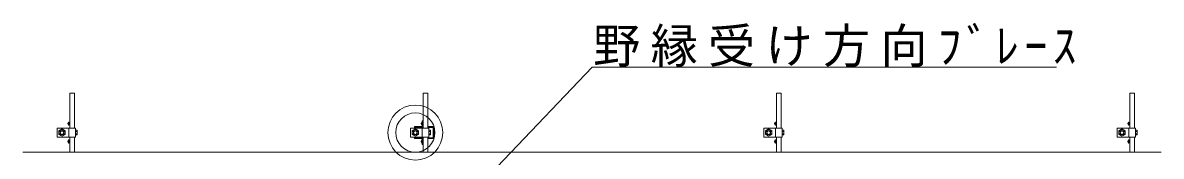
# Model space of a CAD drawing. Units: millimetres, scale not verified. Extents: x -1948 to 1948, y -1375 to 1375.
# Drawn here: x -966 to -241, y -554 to -469 of the extents above; entities that cross this region are included whole.
import ezdxf

# ---------------------------------------------------------------- set-up
doc = ezdxf.new("R2010")
doc.units = ezdxf.units.MM
doc.header["$LTSCALE"] = 10
for name, color, linetype, lineweight in [('1-2_吊ボルト', 7, 'Continuous', 18), ('1-3_ハンガ・ナット', 4, 'Continuous', 18), ('1-4_野縁受け', 7, 'Continuous', 18), ('1-6_野縁', 6, 'Continuous', 18), ('1-8_文字', 4, 'Continuous', 18), ('1-A_MCｸﾛｽ・ｽﾄﾛﾝｸﾞ', 7, 'Continuous', 18), ('1-B_ﾌﾞﾚｰｽ材', 7, 'Continuous', 18), ('1-C_ねじ', 4, 'Continuous', 18)]:
    doc.layers.add(name, color=color, linetype=linetype, lineweight=lineweight)
doc.styles.add('ＭＳ ゴシック', font='')
doc.styles.get('ＭＳ ゴシック').set_extended_font_data('MS Gothic')

msp = doc.modelspace()

# ---------------------------------------------------------------- linework, layer by layer
at = {"layer": '1-2_吊ボルト', "color": 4}
for centre in [(-941.07, -538.86), (-716.07, -538.86), (-491.07, -538.86), (-266.07, -538.86)]:
    msp.add_circle(centre, 1.12, dxfattribs=at)
at = {"layer": '1-3_ハンガ・ナット'}
for p, q in [((-944.2, -535.99), (-944.2, -541.74)), ((-932.45, -535.99), (-944.2, -535.99)), ((-936.7, -535.99), (-936.7, -541.74)), ((-932.45, -535.99), (-932.45, -541.74)), ((-719.2, -535.99), (-719.2, -541.74)), ((-707.45, -535.99), (-719.2, -535.99)), ((-711.7, -535.99), (-711.7, -541.74)), ((-707.45, -535.99), (-707.45, -541.74)), ((-494.2, -535.99), (-494.2, -541.74)), ((-482.45, -535.99), (-494.2, -535.99)), ((-486.7, -535.99), (-486.7, -541.74)), ((-482.45, -535.99), (-482.45, -541.74)), ((-269.2, -535.99), (-269.2, -541.74)), ((-257.45, -535.99), (-269.2, -535.99)), ((-261.7, -535.99), (-261.7, -541.74)), ((-257.45, -535.99), (-257.45, -541.74)), ((-944.2, -541.74), (-932.45, -541.74)), ((-941.07, -536.55), (-943.07, -537.71)), ((-943.07, -540.02), (-943.07, -537.71)), ((-941.07, -541.17), (-943.07, -540.02)), ((-941.07, -536.55), (-939.07, -537.71)), ((-941.07, -541.17), (-939.07, -540.02)), ((-939.07, -540.02), (-939.07, -537.71)), ((-932.45, -537.42), (-931.45, -537.42)), ((-932.45, -538.14), (-931.45, -538.14)), ((-932.45, -539.59), (-931.45, -539.59)), ((-932.45, -540.31), (-931.45, -540.31)), ((-931.45, -537.42), (-931.45, -540.31)), ((-931.45, -537.42), (-931.45, -540.31)), ((-719.2, -541.74), (-707.45, -541.74)), ((-716.07, -536.55), (-718.07, -537.71)), ((-718.07, -540.02), (-718.07, -537.71)), ((-716.07, -541.17), (-718.07, -540.02)), ((-716.07, -536.55), (-714.07, -537.71)), ((-716.07, -541.17), (-714.07, -540.02)), ((-714.07, -540.02), (-714.07, -537.71)), ((-707.45, -537.42), (-706.45, -537.42)), ((-707.45, -538.14), (-706.45, -538.14)), ((-707.45, -539.59), (-706.45, -539.59)), ((-707.45, -540.31), (-706.45, -540.31)), ((-706.45, -537.42), (-706.45, -540.31)), ((-706.45, -537.42), (-706.45, -540.31)), ((-494.2, -541.74), (-482.45, -541.74)), ((-491.07, -536.55), (-493.07, -537.71)), ((-493.07, -540.02), (-493.07, -537.71)), ((-491.07, -541.17), (-493.07, -540.02)), ((-491.07, -536.55), (-489.07, -537.71)), ((-491.07, -541.17), (-489.07, -540.02)), ((-489.07, -540.02), (-489.07, -537.71)), ((-482.45, -537.42), (-481.45, -537.42)), ((-482.45, -538.14), (-481.45, -538.14)), ((-482.45, -539.59), (-481.45, -539.59)), ((-482.45, -540.31), (-481.45, -540.31)), ((-481.45, -537.42), (-481.45, -540.31)), ((-481.45, -537.42), (-481.45, -540.31)), ((-269.2, -541.74), (-257.45, -541.74)), ((-266.07, -536.55), (-268.07, -537.71)), ((-268.07, -540.02), (-268.07, -537.71)), ((-266.07, -541.17), (-268.07, -540.02)), ((-266.07, -536.55), (-264.07, -537.71)), ((-266.07, -541.17), (-264.07, -540.02)), ((-264.07, -540.02), (-264.07, -537.71)), ((-257.45, -537.42), (-256.45, -537.42)), ((-257.45, -538.14), (-256.45, -538.14)), ((-257.45, -539.59), (-256.45, -539.59)), ((-257.45, -540.31), (-256.45, -540.31)), ((-256.45, -537.42), (-256.45, -540.31)), ((-256.45, -537.42), (-256.45, -540.31))]:
    msp.add_line(p, q, dxfattribs=at)
for centre, radius in [((-941.07, -538.86), 2), ((-941.07, -538.86), 1.25), ((-941.07, -538.86), 1.12), ((-716.07, -538.86), 2), ((-716.07, -538.86), 1.25), ((-716.07, -538.86), 1.12), ((-491.07, -538.86), 2), ((-491.07, -538.86), 1.25), ((-491.07, -538.86), 1.12), ((-266.07, -538.86), 2), ((-266.07, -538.86), 1.25), ((-266.07, -538.86), 1.12)]:
    msp.add_circle(centre, radius, dxfattribs=at)
at = {"layer": '1-4_野縁受け', "color": 4}
for p, q in [((-936.07, -513.86), (-933.07, -513.86)), ((-936.07, -513.86), (-936.07, -535.99)), ((-933.07, -513.86), (-933.07, -535.99)), ((-711.07, -513.86), (-708.07, -513.86)), ((-711.07, -513.86), (-711.07, -535.99)), ((-708.07, -513.86), (-708.07, -535.99)), ((-486.07, -513.86), (-483.07, -513.86)), ((-486.07, -513.86), (-486.07, -535.99)), ((-483.07, -513.86), (-483.07, -535.99)), ((-261.07, -513.86), (-258.07, -513.86)), ((-261.07, -513.86), (-261.07, -535.99)), ((-258.07, -513.86), (-258.07, -535.99)), ((-936.07, -541.74), (-936.07, -551.24)), ((-933.07, -541.74), (-933.07, -551.24)), ((-711.07, -541.74), (-711.07, -551.24)), ((-708.07, -541.74), (-708.07, -551.24)), ((-486.07, -541.74), (-486.07, -551.24)), ((-483.07, -541.74), (-483.07, -551.24)), ((-261.07, -541.74), (-261.07, -551.24)), ((-258.07, -541.74), (-258.07, -551.24))]:
    msp.add_line(p, q, dxfattribs=at)
at = {"layer": '1-6_野縁'}
msp.add_line((-966.07, -551.24), (-241.07, -551.24), dxfattribs=at)
at = {"layer": '1-8_文字'}
msp.add_lwpolyline([(-307.85, -497.2), (-603.57, -497.2), (-716.07, -615.01)], dxfattribs=at)
at = {"layer": '1-A_MCｸﾛｽ・ｽﾄﾛﾝｸﾞ'}
for p, q in [((-716.57, -535.04), (-716.57, -535.61)), ((-711.65, -535.04), (-716.57, -535.04)), ((-711.07, -535.61), (-716.57, -535.61)), ((-711.07, -531.29), (-711.65, -531.29)), ((-711.65, -535.04), (-711.65, -531.29)), ((-711.07, -535.04), (-711.07, -531.29)), ((-704.65, -535.04), (-708.07, -535.04)), ((-704.65, -535.61), (-708.07, -535.61)), ((-704.65, -542.11), (-704.65, -535.61)), ((-704.07, -542.11), (-704.07, -535.61)), ((-716.57, -542.11), (-716.57, -542.69)), ((-711.07, -542.11), (-716.57, -542.11)), ((-711.65, -542.69), (-716.57, -542.69)), ((-711.07, -542.69), (-711.07, -546.44)), ((-704.65, -542.11), (-708.07, -542.11)), ((-704.65, -542.69), (-708.07, -542.69))]:
    msp.add_line(p, q, dxfattribs=at)
msp.add_lwpolyline([(-711.07, -546.44), (-711.65, -546.44), (-711.65, -542.69)], dxfattribs=at)
for centre, start, end in [((-711.65, -535.04), 270, 0), ((-704.65, -535.61), 0, 90), ((-711.65, -542.69), 0, 90), ((-704.65, -542.11), 270, 0)]:
    msp.add_arc(centre, 0.575, start, end, dxfattribs=at)
at = {"layer": '1-B_ﾌﾞﾚｰｽ材'}
msp.add_circle((-716.07, -538.86), 17.5, dxfattribs=at)
at = {"layer": '1-B_ﾌﾞﾚｰｽ材', "color": 4}
msp.add_circle((-716.07, -538.86), 12.5, dxfattribs=at)
at = {"layer": '1-C_ねじ'}
for p, q in [((-937.34, -532.98), (-937.27, -532.98)), ((-937.34, -533.35), (-937.27, -533.35)), ((-937.27, -532.98), (-937.27, -533.35)), ((-936.9, -532.16), (-936.65, -532.16)), ((-936.9, -534.16), (-936.65, -534.16)), ((-936.65, -532.16), (-936.65, -534.16)), ((-712.34, -532.98), (-712.27, -532.98)), ((-712.34, -533.35), (-712.27, -533.35)), ((-712.27, -532.98), (-712.27, -533.35)), ((-711.9, -532.16), (-711.65, -532.16)), ((-711.9, -534.16), (-711.65, -534.16)), ((-711.65, -532.16), (-711.65, -534.16)), ((-487.34, -532.98), (-487.27, -532.98)), ((-487.34, -533.35), (-487.27, -533.35)), ((-487.27, -532.98), (-487.27, -533.35)), ((-486.9, -532.16), (-486.65, -532.16)), ((-486.9, -534.16), (-486.65, -534.16)), ((-486.65, -532.16), (-486.65, -534.16)), ((-262.34, -532.98), (-262.27, -532.98)), ((-262.34, -533.35), (-262.27, -533.35)), ((-262.27, -532.98), (-262.27, -533.35)), ((-261.9, -532.16), (-261.65, -532.16)), ((-261.9, -534.16), (-261.65, -534.16)), ((-261.65, -532.16), (-261.65, -534.16)), ((-936.9, -543.56), (-936.65, -543.56)), ((-936.65, -543.56), (-936.65, -545.56)), ((-711.9, -543.56), (-711.65, -543.56)), ((-711.65, -543.56), (-711.65, -545.56)), ((-486.9, -543.56), (-486.65, -543.56)), ((-486.65, -543.56), (-486.65, -545.56)), ((-261.9, -543.56), (-261.65, -543.56)), ((-261.65, -543.56), (-261.65, -545.56)), ((-937.34, -544.38), (-937.27, -544.38)), ((-937.34, -544.75), (-937.27, -544.75)), ((-937.27, -544.38), (-937.27, -544.75)), ((-936.9, -545.56), (-936.65, -545.56)), ((-712.34, -544.38), (-712.27, -544.38)), ((-712.34, -544.75), (-712.27, -544.75)), ((-712.27, -544.38), (-712.27, -544.75)), ((-711.9, -545.56), (-711.65, -545.56)), ((-487.34, -544.38), (-487.27, -544.38)), ((-487.34, -544.75), (-487.27, -544.75)), ((-487.27, -544.38), (-487.27, -544.75)), ((-486.9, -545.56), (-486.65, -545.56)), ((-262.34, -544.38), (-262.27, -544.38)), ((-262.34, -544.75), (-262.27, -544.75)), ((-262.27, -544.38), (-262.27, -544.75)), ((-261.9, -545.56), (-261.65, -545.56))]:
    msp.add_line(p, q, dxfattribs=at)
for centre in [(-936.01, -533.16), (-711.01, -533.16), (-486.01, -533.16), (-261.01, -533.16), (-936.01, -544.56), (-711.01, -544.56), (-486.01, -544.56), (-261.01, -544.56)]:
    msp.add_arc(centre, 1.34, 131.54451, 228.45549, dxfattribs=at)

# ---------------------------------------------------------------- texts
at = {"layer": '1-8_文字', "color": 7, "insert": (-602.85, -497.2), "char_height": 21.99, "attachment_point": 7, "style": 'ＭＳ ゴシック'}
msp.add_mtext('\\T1.22;野縁受け方向ﾌﾞﾚｰｽ', dxfattribs=at)

doc.saveas('drawing.dxf')
